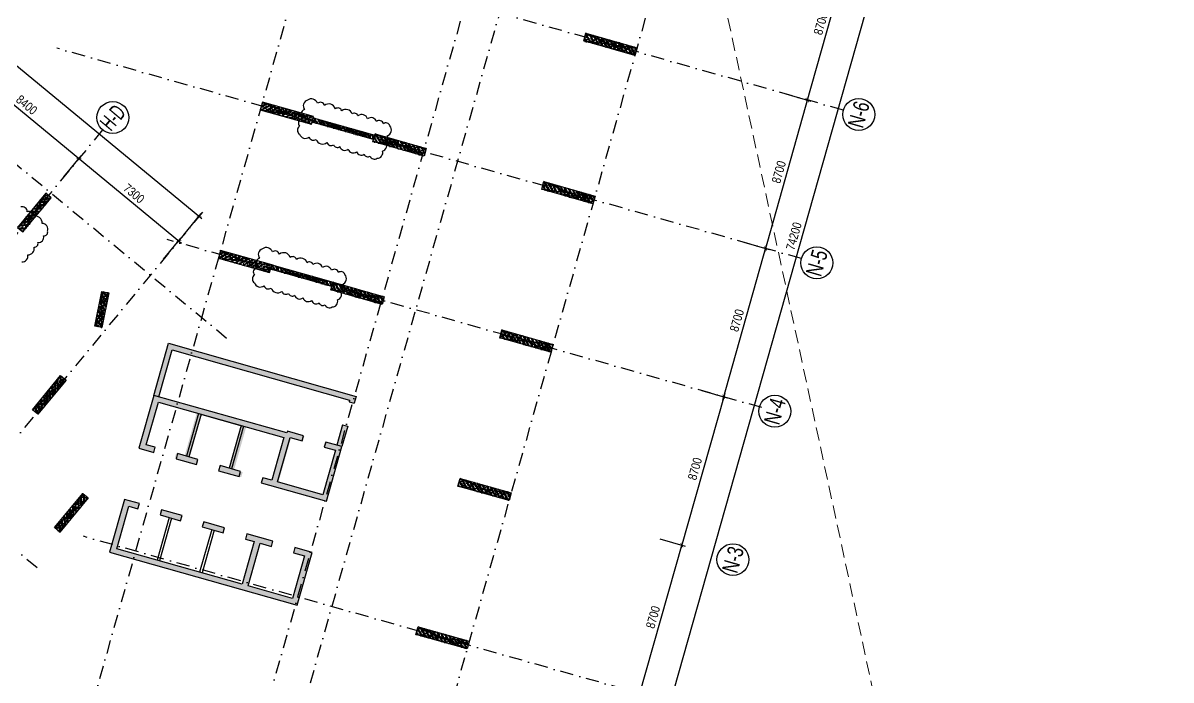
# Model space of a CAD drawing. Header units: millimetres. Extents: x -185400 to -147, y -14070 to 168686.
# Drawn here: x -64925 to -147, y 88185 to 125261 of the extents above; entities that cross this region are included whole.
import ezdxf
from ezdxf.enums import TextEntityAlignment as Align

# ---------------------------------------------------------------- set-up
doc = ezdxf.new("R2010")
doc.units = ezdxf.units.MM
doc.header["$LTSCALE"] = 300
doc.header["$MEASUREMENT"] = 0
doc.set_wipeout_variables(frame=1)
doc.linetypes.add('DASHDOT', pattern=[1, 0.5, -0.25, 0, -0.25])
doc.linetypes.add('HIDDEN', pattern=[0.375, 0.25, -0.125])
doc.layers.add('#220929_Dieu chinh', color=4, linetype='Continuous', plot=False)
for name, color, linetype in [('KC-Betong', 6, 'Continuous'), ('KT-Hatch', 251, 'Continuous'), ('KT-Kich thuoc', 9, 'Continuous'), ('KT-Luoi truc South Tower', 8, 'DASHDOT'), ('KT-Net cot vach', 6, 'Continuous'), ('KT-Thay', 7, 'Continuous'), ('ST_MBDV Cot vach 220805$0$AUDIT_I_220805193045-1', 50, 'Continuous')]:
    doc.layers.add(name, color=color, linetype=linetype)
doc.layers.add('KT-Chi gioi XD', color=7, linetype='HIDDEN', true_color=0x0066cc)
doc.styles.add('Arial Narrow', font='ARIALN.TTF')
doc.styles.add('ST_MBDV Cot vach 220805$0$HBA-Text', font='GOTHIC.TTF')
doc.dimstyles.new('ccu12-200', dxfattribs={"dimscale": 200, "dimtxt": 2.5, "dimasz": 1, "dimexe": 1, "dimexo": 2, "dimgap": 1, "dimtad": 1, "dimdec": 0, "dimdsep": 46, "dimtxsty": 'Arial Narrow', "dimblk": 'ARCHTICK', "dimcen": -1, "dimdle": 1, "dimclrd": 256, "dimclre": 256, "dimclrt": 3, "dimadec": 0, "dimazin": 2, "dimtfac": 0.1, "dimtdec": 0, "dimtmove": 0, "dimatfit": 1, "dimldrblk": 'ARCHTICK', "dimfxl": 1, "dimtvp": 0.833333, "dimtolj": 1, "dimtzin": 12, "dimarcsym": 0})
pattern_1 = [(50, (2650, 300), (286.904, -25.1), [30, -330]), (355, (2650, 300), (-55.5, 300.877), [24, -264]), (100.451, (2673.9, 297.9), (231.404, 275.776), [25.496, -280.457]), (46.184, (2650, 380), (426.896, -66.208), [45, -495]), (96.636, (2685.57, 374.5), (373.865, 389.647), [38.244, -420.685]), (351.184, (2650, 380), (373.865, 389.65), [36, -396]), (21, (2690, 360), (238.763, -161.048), [30, -330]), (326, (2690, 360), (97.326, 290.06), [24, -264]), (71.451, (2709.9, 346.58), (336.09, 129.012), [25.496, -280.457]), (37.5, (2650, 300), (4.864, 133.1575), [0, -260.8, 0, -268, 0, -265]), (7.5, (2650, 300), (105.228, 157.765), [0, -152.8, 0, -254.8, 0, -101]), (327.5, (2560.8, 300), (213.529, -9.022), [0, -100, 0, -312, 0, -414]), (317.5, (2520.8, 300), (233.274, 40.042), [0, -130, 0, -207.2, 0, -294]), (45, (2650, 300), (-120.208, 120.208), []), (45, (2650, 349), (-120.208, 120.208), [])]

# ---------------------------------------------------------------- blocks, each defined once
blk = doc.blocks.new('_ARCHTICK')
at = {"color": 0, "linetype": 'ByBlock', "const_width": 0.15}
blk.add_lwpolyline([(-0.5, -0.5), (0.5, 0.5)], dxfattribs=at)
blk = doc.blocks.new('*D84')
at = {"layer": 'Defpoints', "color": 0, "transparency": 16777216}
for p in [(-19910, 129742, 0), (-18290, 129284), (-22275, 121369, 0)]:
    blk.add_point(p, dxfattribs=at)
at = {"layer": 'KT-Kich thuoc', "lineweight": -2, "transparency": 16777216}
for p, q in [((-19525, 129633), (-18097, 129229)), ((-20710, 120719), (-18235, 129476)), ((-21890, 121261), (-20463, 120857))]:
    blk.add_line(p, q, dxfattribs=at)
at = {"layer": 'KT-Kich thuoc', "lineweight": -2, "transparency": 16777216, "xscale": 200, "yscale": 200, "zscale": 200}
for p, rotation in [((-18290, 129284), 74.2212191827257), ((-20655, 120912), 254.2212191827257)]:
    blk.add_blockref('_ARCHTICK', p, dxfattribs=dict(at, rotation=rotation))
at = {"layer": 'KT-Kich thuoc', "color": 3, "transparency": 16777216, "insert": (-19911, 125222), "char_height": 500, "attachment_point": 5, "rotation": 74.22122, "style": 'Arial Narrow'}
blk.add_mtext('\\A1;8700', dxfattribs=at)
blk = doc.blocks.new('*D85')
at = {"layer": 'Defpoints', "color": 0, "transparency": 16777216}
for p in [(-22275, 121369, 0), (-20655, 120912), (-24641, 112997, 0)]:
    blk.add_point(p, dxfattribs=at)
at = {"layer": 'KT-Kich thuoc', "lineweight": -2, "transparency": 16777216}
for p, q in [((-21890, 121261), (-20463, 120857)), ((-23075, 112347), (-20601, 121104)), ((-24256, 112888), (-22829, 112485))]:
    blk.add_line(p, q, dxfattribs=at)
at = {"layer": 'KT-Kich thuoc', "lineweight": -2, "transparency": 16777216, "xscale": 200, "yscale": 200, "zscale": 200}
for p, rotation in [((-20655, 120912), 74.2212191827257), ((-23021, 112539), 254.2212191827257)]:
    blk.add_blockref('_ARCHTICK', p, dxfattribs=dict(at, rotation=rotation))
at = {"layer": 'KT-Kich thuoc', "color": 3, "transparency": 16777216, "insert": (-22276, 116849), "char_height": 500, "attachment_point": 5, "rotation": 74.22122, "style": 'Arial Narrow'}
blk.add_mtext('\\A1;8700', dxfattribs=at)
blk = doc.blocks.new('*D86')
at = {"layer": 'Defpoints', "color": 0, "transparency": 16777216}
for p in [(-24641, 112997, 0), (-23021, 112539), (-27007, 104625, 0)]:
    blk.add_point(p, dxfattribs=at)
at = {"layer": 'KT-Kich thuoc', "lineweight": -2, "transparency": 16777216}
for p, q in [((-25441, 103975), (-22967, 112732)), ((-24256, 112888), (-22829, 112485)), ((-26622, 104516), (-25194, 104113))]:
    blk.add_line(p, q, dxfattribs=at)
at = {"layer": 'KT-Kich thuoc', "lineweight": -2, "transparency": 16777216, "xscale": 200, "yscale": 200, "zscale": 200}
for p, rotation in [((-23021, 112539), 74.2212191827257), ((-25387, 104167), 254.2212191827257)]:
    blk.add_blockref('_ARCHTICK', p, dxfattribs=dict(at, rotation=rotation))
at = {"layer": 'KT-Kich thuoc', "color": 3, "transparency": 16777216, "insert": (-24642, 108477), "char_height": 500, "attachment_point": 5, "rotation": 74.22122, "style": 'Arial Narrow'}
blk.add_mtext('\\A1;8700', dxfattribs=at)
blk = doc.blocks.new('*D87')
at = {"layer": 'Defpoints', "color": 0, "transparency": 16777216}
for p in [(-29373, 96253, 0), (-27752, 95795), (-31738, 87881, 0)]:
    blk.add_point(p, dxfattribs=at)
at = {"layer": 'KT-Kich thuoc', "lineweight": -2, "transparency": 16777216}
for p, q in [((-30173, 87230), (-27698, 95988)), ((-28988, 96144), (-27560, 95741)), ((-31353, 87772), (-29926, 87369))]:
    blk.add_line(p, q, dxfattribs=at)
at = {"layer": 'KT-Kich thuoc', "lineweight": -2, "transparency": 16777216, "xscale": 200, "yscale": 200, "zscale": 200}
for p, rotation in [((-27752, 95795), 74.2212191827257), ((-30118, 87423), 254.2212191827257)]:
    blk.add_blockref('_ARCHTICK', p, dxfattribs=dict(at, rotation=rotation))
at = {"layer": 'KT-Kich thuoc', "color": 3, "transparency": 16777216, "insert": (-29373, 91733), "char_height": 500, "attachment_point": 5, "rotation": 74.22122, "style": 'Arial Narrow'}
blk.add_mtext('\\A1;8700', dxfattribs=at)
blk = doc.blocks.new('*D89')
at = {"layer": 'Defpoints', "color": 0, "transparency": 16777216}
for p in [(-14254, 149758, 0), (-10901, 148811), (-34430, 78354, 0)]:
    blk.add_point(p, dxfattribs=at)
at = {"layer": 'KT-Kich thuoc', "lineweight": -2, "transparency": 16777216}
for p, q in [((-13869, 149649), (-10709, 148756)), ((-31132, 77214), (-10847, 149003)), ((-34045, 78245), (-30886, 77352))]:
    blk.add_line(p, q, dxfattribs=at)
at = {"layer": 'KT-Kich thuoc', "lineweight": -2, "transparency": 16777216, "xscale": 200, "yscale": 200, "zscale": 200}
for p, rotation in [((-10901, 148811), 74.2212191827257), ((-31078, 77407), 254.2212191827257)]:
    blk.add_blockref('_ARCHTICK', p, dxfattribs=dict(at, rotation=rotation))
at = {"layer": 'KT-Kich thuoc', "color": 3, "transparency": 16777216, "insert": (-21428, 113232), "char_height": 500, "attachment_point": 5, "rotation": 74.22122, "style": 'Arial Narrow'}
blk.add_mtext('\\A1;74200', dxfattribs=at)
blk = doc.blocks.new('*D64')
at = {"layer": 'Defpoints', "color": 0, "transparency": 16777216}
for p in [(-69353, 121616, 0), (-61766, 117611), (-62876, 116267, 0)]:
    blk.add_point(p, dxfattribs=at)
at = {"layer": 'KT-Kich thuoc', "lineweight": -2, "transparency": 16777216}
for p, q in [((-69098, 121924), (-68116, 123114)), ((-68397, 123087), (-61612, 117484)), ((-62621, 116576), (-61639, 117765))]:
    blk.add_line(p, q, dxfattribs=at)
at = {"layer": 'KT-Kich thuoc', "lineweight": -2, "transparency": 16777216, "xscale": 200, "yscale": 200, "zscale": 200}
for p, rotation in [((-68243, 122960), 140.4488267454906), ((-61766, 117611), 320.4488267454906)]:
    blk.add_blockref('_ARCHTICK', p, dxfattribs=dict(at, rotation=rotation))
at = {"layer": 'KT-Kich thuoc', "color": 3, "transparency": 16777216, "insert": (-64715, 120637), "char_height": 500, "attachment_point": 5, "rotation": 320.44883, "style": 'Arial Narrow'}
blk.add_mtext('\\A1;8400', dxfattribs=at)
blk = doc.blocks.new('*D65')
at = {"layer": 'Defpoints', "color": 0, "transparency": 16777216}
for p in [(-62876, 116267), (-56138, 112962), (-57247, 111619, 0)]:
    blk.add_point(p, dxfattribs=at)
at = {"layer": 'KT-Kich thuoc', "lineweight": -2, "transparency": 16777216}
for p, q in [((-62621, 116576), (-61639, 117765)), ((-61921, 117738), (-55984, 112835)), ((-56993, 111927), (-56011, 113116))]:
    blk.add_line(p, q, dxfattribs=at)
at = {"layer": 'KT-Kich thuoc', "lineweight": -2, "transparency": 16777216, "xscale": 200, "yscale": 200, "zscale": 200}
for p, rotation in [((-61767, 117610), 140.4488267454906), ((-56138, 112962), 320.4488267454906)]:
    blk.add_blockref('_ARCHTICK', p, dxfattribs=dict(at, rotation=rotation))
at = {"layer": 'KT-Kich thuoc', "color": 3, "transparency": 16777216, "insert": (-58663, 115637), "char_height": 500, "attachment_point": 5, "rotation": 320.44883, "style": 'Arial Narrow'}
blk.add_mtext('\\A1;7300', dxfattribs=at)
blk = doc.blocks.new('ST_MBDV Cot vach 220805$0$GRID-SYM-flat-103')
at = {"layer": 'ST_MBDV Cot vach 220805$0$AUDIT_I_220805193045-1'}
blk.add_circle((0, 0, 0), 900, dxfattribs=at)
at = {"layer": 'ST_MBDV Cot vach 220805$0$AUDIT_I_220805193045-1', "style": 'ST_MBDV Cot vach 220805$0$HBA-Text'}
blk.add_attdef('GRID', text='', height=900, rotation=19.04714, dxfattribs=at).set_placement((0, 0, 0), align=Align.MIDDLE_CENTER)
blk = doc.blocks.new('*U35')
h = blk.add_hatch()
h.set_pattern_fill('VATLIEU04', color=250, scale=40, style=0, pattern_type=2)
h.set_pattern_definition([(50, (2050, 500), (286.904, -25.1), [30, -330]), (355, (2050, 500), (-55.5, 300.877), [24, -264]), (100.451, (2073.9, 497.9), (231.404, 275.776), [25.496, -280.457]), (46.184, (2050, 580), (426.896, -66.208), [45, -495]), (96.636, (2085.57, 574.5), (373.865, 389.65), [38.244, -420.685]), (351.184, (2050, 580), (373.865, 389.65), [36, -396]), (21, (2090, 560), (238.763, -161.048), [30, -330]), (326, (2090, 560), (97.326, 290.06), [24, -264]), (71.451, (2109.9, 546.58), (336.09, 129.012), [25.496, -280.457]), (37.5, (2050, 500), (4.864, 133.1575), [0, -260.8, 0, -268, 0, -265]), (7.5, (2050, 500), (105.228, 157.765), [0, -152.8, 0, -254.8, 0, -101]), (327.5, (1960.8, 500), (213.529, -9.022), [0, -100, 0, -312, 0, -414]), (317.5, (1920.8, 500), (233.274, 40.042), [0, -130, 0, -207.2, 0, -294]), (45, (2050, 500), (-120.208, 120.208), []), (45, (2050, 549), (-120.208, 120.208), [])])
h.paths.add_polyline_path([(-475, -475), (2525, -475), (2525, -25), (-475, -25)])
at = {"color": 6, "ltscale": 0.25}
blk.add_lwpolyline([(-475, -475), (2525, -475), (2525, -25), (-475, -25)], close=True, dxfattribs=at)
at = {"layer": 'Defpoints', "linetype": 'ByBlock', "ltscale": 30}
for p, q in [((2525, -475), (-475, -25)), ((-475, -475), (2525, -25))]:
    blk.add_line(p, q, dxfattribs=at)
blk = doc.blocks.new('*U16')
h = blk.add_hatch()
h.set_pattern_fill('VATLIEU04', color=250, scale=40, style=0, pattern_type=2)
h.set_pattern_definition([(50, (-550, 2550), (286.904, -25.1), [30, -330]), (355, (-550, 2550), (-55.5, 300.877), [24, -264]), (100.451, (-526.1, 2547.9), (231.404, 275.776), [25.496, -280.457]), (46.184, (-550, 2630), (426.896, -66.208), [45, -495]), (96.636, (-514.43, 2624.5), (373.865, 389.647), [38.244, -420.685]), (351.184, (-550, 2630), (373.865, 389.65), [36, -396]), (21, (-510, 2610), (238.763, -161.048), [30, -330]), (326, (-510, 2610), (97.326, 290.06), [24, -264]), (71.451, (-490.1, 2596.58), (336.09, 129.012), [25.496, -280.457]), (37.5, (-550, 2550), (4.864, 133.1575), [0, -260.8, 0, -268, 0, -265]), (7.5, (-550, 2550), (105.228, 157.765), [0, -152.8, 0, -254.8, 0, -101]), (327.5, (-639.2, 2550), (213.529, -9.022), [0, -100, 0, -312, 0, -414]), (317.5, (-679.2, 2550), (233.274, 40.042), [0, -130, 0, -207.2, 0, -294]), (45, (-550, 2550), (-120.208, 120.208), []), (45, (-550, 2599), (-120.208, 120.208), [])])
h.paths.add_polyline_path([(-475, -475), (-75, -475), (-75, 2025), (-475, 2025)])
at = {"color": 6, "ltscale": 0.25}
blk.add_lwpolyline([(-475, -475), (-75, -475), (-75, 2025), (-475, 2025)], close=True, dxfattribs=at)
at = {"layer": 'Defpoints', "linetype": 'ByBlock', "ltscale": 30}
for p, q in [((-75, -475), (-475, 2025)), ((-475, -475), (-75, 2025))]:
    blk.add_line(p, q, dxfattribs=at)
blk = doc.blocks.new('*U17')
h = blk.add_hatch()
h.set_pattern_fill('VATLIEU04', color=250, scale=40, style=0, pattern_type=2)
h.set_pattern_definition([(50, (-550, 2050), (286.904, -25.1), [30, -330]), (355, (-550, 2050), (-55.5, 300.877), [24, -264]), (100.451, (-526.1, 2047.9), (231.404, 275.776), [25.496, -280.457]), (46.184, (-550, 2130), (426.896, -66.208), [45, -495]), (96.636, (-514.43, 2124.5), (373.865, 389.65), [38.244, -420.685]), (351.184, (-550, 2130), (373.865, 389.65), [36, -396]), (21, (-510, 2110), (238.763, -161.048), [30, -330]), (326, (-510, 2110), (97.326, 290.06), [24, -264]), (71.451, (-490.1, 2096.58), (336.09, 129.012), [25.496, -280.457]), (37.5, (-550, 2050), (4.864, 133.1575), [0, -260.8, 0, -268, 0, -265]), (7.5, (-550, 2050), (105.228, 157.765), [0, -152.8, 0, -254.8, 0, -101]), (327.5, (-639.2, 2050), (213.529, -9.022), [0, -100, 0, -312, 0, -414]), (317.5, (-679.2, 2050), (233.274, 40.042), [0, -130, 0, -207.2, 0, -294]), (45, (-550, 2050), (-120.208, 120.208), []), (45, (-550, 2099), (-120.208, 120.208), [])])
h.paths.add_polyline_path([(-475, -475), (-75, -475), (-75, 1525), (-475, 1525)])
at = {"color": 6, "ltscale": 0.25}
blk.add_lwpolyline([(-475, -475), (-75, -475), (-75, 1525), (-475, 1525)], close=True, dxfattribs=at)
at = {"layer": 'Defpoints', "linetype": 'ByBlock', "ltscale": 30}
for p, q in [((-75, -475), (-475, 1525)), ((-475, -475), (-75, 1525))]:
    blk.add_line(p, q, dxfattribs=at)
blk = doc.blocks.new('A$C757F5D6E')
at = {"layer": 'KT-Hatch', "ltscale": 0.5}
h = blk.add_hatch(dxfattribs=at)
h.set_pattern_fill('1BETONG2-BOP', color=256, scale=50, angle=65, pattern_type=2)
h.set_pattern_definition([(115, (-1153009.97, 53022.2), (180, 311.769145), [37.5, -412.5]), (60, (-1153009.97, 53022.2), (-370.17822, 96.06936), [30, -330]), (165.4514, (-1152994.97, 53048.18), (-190.1779, 407.83865), [31.8701, -350.57106]), (111.1842, (-1153100.6, 53064.46), (300.52336, 448.64876), [56.25, -618.75]), (161.6356, (-1153075.56, 53101.85), (-243.92254, 629.38604), [47.80514, -525.8565]), (56.1842, (-1153100.6, 53064.46), (-243.92303, 629.38585), [45, -495]), (86, (-1153056.81, 53099.2), (308.58023, 185.41371), [37.5, -412.5]), (291, (-1153056.8, 53099.2), (307.62062, 227.2241), [30, -330]), (136.4514, (-1153031.1, 53114.66), (31.39076, 448.90379), [31.8701, -350.57106]), (132.5, (-1153009.97, 53022.2), (-166.343447, -8.450014), [0, -326, 0, -335, 0, -331.25]), (69.5, (-1153009.97, 53022.2), (-112.370602, 208.72085), [0, -191, 0, -318.5, 0, -126.25]), (32.5, (-1153057.1, 52921.14), (123.022383, 237.137665), [0, -125, 0, -390, 0, -517.5]), (22.5, (-1153078.23, 52875.83), (77.8696, 285.42618), [0, -162.5, 0, -259, 0, -367.5]), (20, (-1153009.97, 53022.2), (-72.67928, 199.68468), []), (20, (-1153065.48, 53048.08), (-72.67928, 199.68468), [])])
h.paths.add_polyline_path([(-57554, 104201), (-56711, 107184), (-46126, 104193), (-46234, 103808), (-46523, 103889), (-46496, 103985), (-56504, 106813), (-57265, 104119)])
h.paths.add_polyline_path([(-46601, 102509), (-46928, 101354), (-47216, 101435), (-46890, 102590)])
at = {"layer": 'KT-Hatch'}
h = blk.add_hatch(dxfattribs=at)
h.set_pattern_fill('BTCT', color=256, scale=40)
h.set_pattern_definition([(50, (0, 0), (286.90407, -25.10085), [30, -330]), (355, (0, 0), (-55.5005, 300.87685), [24, -264]), (100.4514, (23.9, -2.1), (231.40375, 275.7758), [25.4961, -280.45684]), (46.1842, (0, 80), (426.8964, -66.2076), [45, -495]), (96.6356, (35.57, 74.5), (373.8651, 389.6471), [38.2441, -420.6852]), (351.1842, (0, 80), (373.8648, 389.6474), [36, -396]), (21, (40, 60), (238.7628, -161.04756), [30, -330]), (326, (40, 60), (97.3261, 290.06), [24, -264]), (71.4514, (59.9, 46.58), (336.08905, 129.0122), [25.4961, -280.45684]), (37.5, (0, 0), (4.86394, 133.15754), [0, -260.8, 0, -268, 0, -265]), (7.5, (0, 0), (105.22781, 157.76468), [0, -152.8, 0, -254.8, 0, -101]), (327.5, (-89.2, 0), (213.52897, -9.02195), [0, -100, 0, -312, 0, -414]), (317.5, (-129.2, 0), (233.27447, 40.042), [0, -130, 0, -207.2, 0, -294]), (45, (0, 0), (-106.06602, 106.06602), []), (45, (70.71, 0), (-106.06602, 106.06602), [])])
h.paths.add_polyline_path([(-47798, 98274), (-46928, 101354), (-47842, 101612), (-47923, 101323), (-47298, 101147), (-48005, 98645), (-50555, 99365), (-49848, 101867), (-49175, 101677), (-49093, 101966), (-50007, 102224), (-50034, 102128), (-57540, 104249), (-58383, 101265), (-57541, 101028), (-57460, 101316), (-57965, 101459), (-57285, 103865), (-50212, 101866), (-50892, 99460), (-51397, 99603), (-51479, 99314)])
h.paths.add_polyline_path([(-49032, 95194), (-49712, 92788), (-52214, 93495), (-51534, 95901), (-50909, 95724), (-50827, 96013), (-52295, 96427), (-52376, 96139), (-51871, 95996), (-52551, 93590), (-59624, 95589), (-58944, 97995), (-58439, 97852), (-58357, 98141), (-59199, 98379), (-60042, 95395), (-49457, 92404), (-48614, 95387), (-49576, 95659), (-49658, 95371)])
h.paths.add_polyline_path([(-53803, 100283), (-53885, 99994), (-52730, 99668), (-52648, 99957)], flags=17)
h.paths.add_polyline_path([(-55136, 100348), (-55054, 100636), (-56209, 100963), (-56290, 100674)], flags=17)
h.paths.add_polyline_path([(-56033, 97172), (-55951, 97461), (-57106, 97787), (-57188, 97498)], flags=17)
h.paths.add_polyline_path([(-53627, 96492), (-53546, 96781), (-54724, 97114), (-54806, 96825)], flags=17)
at = {"layer": 'KC-Betong', "ltscale": 10, "elevation": 0}
for points in [[(-50212, 101866), (-50892, 99460), (-51397, 99603), (-51479, 99314), (-47798, 98274), (-46928, 101354), (-47842, 101612), (-47923, 101323), (-47298, 101147), (-48005, 98645), (-50555, 99365), (-49848, 101867), (-49175, 101677), (-49093, 101966), (-50007, 102224), (-50034, 102128), (-57540, 104249), (-58383, 101265), (-57541, 101028), (-57460, 101316), (-57965, 101459), (-57285, 103865)], [(-56290, 100674), (-55136, 100348), (-55054, 100636), (-56209, 100963)], [(-52730, 99668), (-52648, 99957), (-53803, 100283), (-53885, 99994)], [(-57188, 97498), (-56033, 97172), (-55951, 97461), (-57106, 97787)], [(-53627, 96492), (-53546, 96781), (-54724, 97114), (-54806, 96825)]]:
    blk.add_lwpolyline(points, close=True, dxfattribs=at)
for points in [[(-55120, 103253), (-55120, 103253)], [(-54831, 103171), (-52618, 102546)], [(-52551, 93590), (-59624, 95589), (-58944, 97995), (-58439, 97852), (-58357, 98141), (-59199, 98379), (-60042, 95395), (-49457, 92404), (-48614, 95387), (-49576, 95659), (-49658, 95371), (-49032, 95194), (-49712, 92788), (-52214, 93495)], [(-52214, 93495), (-51534, 95901), (-50909, 95724), (-50827, 96013), (-52295, 96427), (-52376, 96139), (-51871, 95996), (-52551, 93590)], [(-57459, 94977), (-57459, 94977)]]:
    blk.add_lwpolyline(points, dxfattribs=at)
at = {"layer": 'KT-Kich thuoc'}
blk.add_line((-54831, 103171, 0), (-52570, 102532, 0), dxfattribs=at)
at = {"layer": 'KT-Net cot vach'}
for p, q in [((-46523, 103889, 0), (-46234, 103808, 0)), ((-46890, 102590, 0), (-46601, 102509, 0))]:
    blk.add_line(p, q, dxfattribs=at)
at = {"layer": 'KT-Net cot vach', "elevation": 0}
for points in [[(-57540, 104249), (-56711, 107184), (-46126, 104193), (-46234, 103808)], [(-57252, 104167), (-56504, 106813), (-46496, 103985), (-46523, 103889)], [(-46890, 102590), (-47216, 101435)], [(-46601, 102509), (-46928, 101354)]]:
    blk.add_lwpolyline(points, dxfattribs=at)
at = {"layer": 'KT-Thay', "elevation": 0}
for points in [[(-55024, 103226), (-55704, 100820)], [(-54879, 103185), (-55559, 100779)], [(-52618, 102546), (-53298, 100140)], [(-52474, 102505), (-53153, 100099)], [(-56682, 97356), (-57362, 94950)], [(-56538, 97315), (-57218, 94909)], [(-54277, 96676), (-54956, 94270)], [(-54132, 96635), (-54812, 94229)]]:
    blk.add_lwpolyline(points, dxfattribs=at)
at = {"layer": 'KC-Betong', "linetype": 'ByBlock', "xscale": -1}
for name, p, rotation in [('*U35', (-30729, 124018), 344.2212276365515), ('*U35', (-42622, 118338), 344.2212276365515), ('*U35', (-33095, 115646), 344.2212276365515), ('*U35', (-44988, 109966), 344.2212276365515), ('*U17', (-60853, 108637), 348.7020686352819), ('*U35', (-35461, 107274), 344.2212276365515), ('*U16', (-64148, 103851), 320.4488276923595), ('*U35', (-37827, 98902), 344.2212276365515), ('*U16', (-62901, 97204), 320.4488276923595), ('*U35', (-40192, 90529), 344.2212276365515)]:
    blk.add_blockref(name, p, dxfattribs=dict(at, rotation=rotation))
at = {"layer": 'KC-Betong', "linetype": 'ByBlock'}
for name, p, rotation in [('*U35', (-50946, 120690), 344.2212131831742), ('*U16', (-64001, 115337), 140.4488257820859), ('*U35', (-53312, 112318), 344.2212131831742)]:
    blk.add_blockref(name, p, dxfattribs=dict(at, rotation=rotation))
blk = doc.blocks.new('*D56')
at = {"layer": 'Defpoints', "color": 0, "transparency": 16777216}
for p in [(-79464, 132301, 0), (-54992, 114350), (-56101, 113007)]:
    blk.add_point(p, dxfattribs=at)
at = {"layer": 'KT-Kich thuoc', "lineweight": -2, "transparency": 16777216}
for p, q in [((-79210, 132609), (-78228, 133798)), ((-78509, 133771), (-54838, 114223)), ((-55847, 113315), (-54865, 114504))]:
    blk.add_line(p, q, dxfattribs=at)
at = {"layer": 'KT-Kich thuoc', "lineweight": -2, "transparency": 16777216, "xscale": 200, "yscale": 200, "zscale": 200}
for p, rotation in [((-78355, 133644), 140.448826737223), ((-54992, 114350), 320.4488267372229)]:
    blk.add_blockref('_ARCHTICK', p, dxfattribs=dict(at, rotation=rotation))
at = {"layer": 'KT-Kich thuoc', "color": 3, "transparency": 16777216, "insert": (-66384, 124348), "char_height": 500, "attachment_point": 5, "rotation": 320.44883, "style": 'Arial Narrow'}
blk.add_mtext('\\A1;30300', dxfattribs=at)
blk = doc.blocks.new('*D90')
at = {"layer": 'Defpoints', "color": 0, "transparency": 16777216}
for p in [(-27007, 104625, 0), (-29373, 96253), (-27752, 95795)]:
    blk.add_point(p, dxfattribs=at)
at = {"layer": 'KT-Kich thuoc', "lineweight": -2, "transparency": 16777216}
for p, q in [((-25332, 104360), (-27807, 95603)), ((-26622, 104516), (-25194, 104113)), ((-28988, 96144), (-27560, 95741))]:
    blk.add_line(p, q, dxfattribs=at)
at = {"layer": 'KT-Kich thuoc', "lineweight": -2, "transparency": 16777216, "xscale": 200, "yscale": 200, "zscale": 200}
for p, rotation in [((-25387, 104167), 74.22121918272572), ((-27752, 95795), 254.2212191827257)]:
    blk.add_blockref('_ARCHTICK', p, dxfattribs=dict(at, rotation=rotation))
at = {"layer": 'KT-Kich thuoc', "color": 3, "transparency": 16777216, "insert": (-27008, 100105), "char_height": 500, "attachment_point": 5, "rotation": 74.22122, "style": 'Arial Narrow'}
blk.add_mtext('\\A1;8700', dxfattribs=at)
blk = doc.blocks.new('*U152')
h = blk.add_hatch()
h.set_pattern_fill('VATLIEU04', color=250, scale=40, style=0, pattern_type=2)
h.set_pattern_definition(pattern_1)
h.paths.add_polyline_path([(-475, -475), (3125, -475), (3125, -225), (-475, -225)])
at = {"color": 6, "ltscale": 0.25}
blk.add_lwpolyline([(-475, -475), (3125, -475), (3125, -225), (-475, -225)], close=True, dxfattribs=at)
at = {"layer": 'Defpoints', "linetype": 'ByBlock', "ltscale": 30}
for p, q in [((3125, -475), (-475, -225)), ((-475, -475), (3125, -225))]:
    blk.add_line(p, q, dxfattribs=at)
blk = doc.blocks.new('*U144')
h = blk.add_hatch()
h.set_pattern_fill('VATLIEU04', color=250, scale=40, style=0, pattern_type=2)
h.set_pattern_definition(pattern_1)
h.paths.add_polyline_path([(-475, -475), (3125, -475), (3125, -225), (-475, -225)])
at = {"color": 6, "ltscale": 0.25}
blk.add_lwpolyline([(-475, -475), (3125, -475), (3125, -225), (-475, -225)], close=True, dxfattribs=at)
at = {"layer": 'Defpoints', "linetype": 'ByBlock', "ltscale": 30}
for p, q in [((3125, -475), (-475, -225)), ((-475, -475), (3125, -225))]:
    blk.add_line(p, q, dxfattribs=at)

msp = doc.modelspace()

# ---------------------------------------------------------------- hatches: boundary and pattern name
at = {"layer": 'ST_MBDV Cot vach 220805$0$AUDIT_I_220805193045-1'}
h = msp.add_hatch(dxfattribs=at)
h.set_pattern_fill('ANSI31', color=256)
h.set_pattern_definition([(29.2212204, (-58392.95647, 101231.61018), (-0.0610228658, 0.1090926664), [])])
edge = h.paths.add_edge_path()
edge.add_line((-56711.1, 107183.8), (-58383.4, 101265.5))
edge.add_line((-58383.4, 101265.5), (-57613.5, 101048))
edge.add_line((-57613.5, 101048), (-57532, 101336.6))
edge.add_line((-57532, 101336.6), (-58013.1, 101472.6))
edge.add_line((-58013.1, 101472.6), (-57333.3, 103878.4))
edge.add_line((-57333.3, 103878.4), (-55120, 103253))
edge.add_line((-55120, 103253), (-55799.8, 100847.2))
edge.add_line((-55799.8, 100847.2), (-56280.9, 100983.1))
edge.add_line((-56280.9, 100983.1), (-56362.5, 100694.5))
edge.add_line((-56362.5, 100694.5), (-55111.5, 100340.9))
edge.add_line((-55111.5, 100340.9), (-55029.9, 100629.6))
edge.add_line((-55029.9, 100629.6), (-55511.1, 100765.6))
edge.add_line((-55511.1, 100765.6), (-54831.3, 103171.4))
edge.add_line((-54831.3, 103171.4), (-52617.9, 102546))
edge.add_line((-52617.9, 102546), (-53297.7, 100140.2))
edge.add_line((-53297.7, 100140.2), (-53778.9, 100276.1))
edge.add_line((-53778.9, 100276.1), (-53860.5, 99987.4))
edge.add_line((-53860.5, 99987.4), (-52609.5, 99633.9))
edge.add_line((-52609.5, 99633.9), (-52527.9, 99922.6))
edge.add_line((-52527.9, 99922.6), (-53009.1, 100058.6))
edge.add_line((-53009.1, 100058.6), (-52329.2, 102464.4))
edge.add_line((-52329.2, 102464.4), (-50115.9, 101839))
edge.add_line((-50115.9, 101839), (-50795.7, 99433.2))
edge.add_line((-50795.7, 99433.2), (-51276.9, 99569.1))
edge.add_line((-51276.9, 99569.1), (-51358.5, 99280.4))
edge.add_line((-51358.5, 99280.4), (-47797.9, 98274.3))
edge.add_line((-47797.9, 98274.3), (-46601.4, 102508.5))
edge.add_line((-46601.4, 102508.5), (-46890.1, 102590.1))
edge.add_line((-46890.1, 102590.1), (-47216.4, 101435.3))
edge.add_line((-47216.4, 101435.3), (-47890, 101625.7))
edge.add_line((-47890, 101625.7), (-47971.6, 101337))
edge.add_line((-47971.6, 101337), (-47298, 101146.6))
edge.add_line((-47298, 101146.6), (-48005, 98644.6))
edge.add_line((-48005, 98644.6), (-50507, 99351.6))
edge.add_line((-50507, 99351.6), (-49800, 101853.6))
edge.add_line((-49800, 101853.6), (-49126.4, 101663.3))
edge.add_line((-49126.4, 101663.3), (-49044.8, 101952))
edge.add_line((-49044.8, 101952), (-50007.1, 102223.9))
edge.add_line((-50007.1, 102223.9), (-50034.3, 102127.7))
edge.add_line((-50034.3, 102127.7), (-57251.7, 104167.1))
edge.add_line((-57251.7, 104167.1), (-56503.9, 106813.5))
edge.add_line((-56503.9, 106813.5), (-46495.8, 103985.5))
edge.add_line((-46495.8, 103985.5), (-46523, 103889.2))
edge.add_line((-46523, 103889.2), (-46234.3, 103807.7))
edge.add_line((-46234.3, 103807.7), (-46125.5, 104192.6))
edge.add_line((-46125.5, 104192.6), (-56711.1, 107183.8))

# ---------------------------------------------------------------- linework, layer by layer
at = {"layer": '#220929_Dieu chinh', "color": 4, "elevation": 0}
msp.add_lwpolyline([(-64986.6, 111785.9, 0.5205671), (-64654.8, 112182.1, 0.5205671), (-64300.1, 112605.7, 0.5205671), (-64081.1, 112867.2, 0.5205671), (-63763.8, 113246.2, 0.5205671), (-63534.5, 113520, 0.5205671), (-63839.9, 113949.3, 0.5205671), (-64348.7, 114342.5, 0.5205671), (-64690.5, 114606.6, 0.5205671), (-65042, 114878.3, 0.5205671)], format="xyb", dxfattribs=at)
at = {"layer": 'KT-Luoi truc South Tower', "ltscale": 5}
for p, q in [((-85240.1, 133752.7), (-53191, 107285.4)), ((-18634.4, 120340.6), (-60653.3, 132213.9)), ((-95937.8, 120799), (-63888.7, 94331.6)), ((-60430.1, 119229.1), (-70311.1, 107264.3)), ((-54801.4, 114580.7), (-76348, 88490.1)), ((-28097.4, 86851.9), (-61513.9, 96294.4))]:
    msp.add_line(p, q, dxfattribs=at)

# ---------------------------------------------------------------- block references
at = {"layer": 'KT-Kich thuoc'}
ref = msp.add_blockref('ST_MBDV Cot vach 220805$0$GRID-SYM-flat-103', (-59857, 119923, 0), dxfattribs=at)
ref.add_attrib('GRID', 'H-D', dxfattribs={"layer": 'ST_MBDV Cot vach 220805$0$AUDIT_I_220805193045-1', "height": 900, "rotation": 50, "style": 'ST_MBDV Cot vach 220805$0$HBA-Text', "width": 0.65}).set_placement((-59857, 119923, 0), align=Align.MIDDLE_CENTER)
ref = msp.add_blockref('ST_MBDV Cot vach 220805$0$GRID-SYM-flat-103', (-17768.3, 120095.8, 0), dxfattribs=at)
ref.add_attrib('GRID', 'N-6', dxfattribs={"layer": 'ST_MBDV Cot vach 220805$0$AUDIT_I_220805193045-1', "height": 900, "rotation": 74, "style": 'ST_MBDV Cot vach 220805$0$HBA-Text', "width": 0.75}).set_placement((-17768.3, 120095.8, 0), align=Align.MIDDLE_CENTER)
ref = msp.add_blockref('ST_MBDV Cot vach 220805$0$GRID-SYM-flat-103', (-20134.1, 111723.7, 0), dxfattribs=at)
ref.add_attrib('GRID', 'N-5', dxfattribs={"layer": 'ST_MBDV Cot vach 220805$0$AUDIT_I_220805193045-1', "height": 900, "rotation": 74, "style": 'ST_MBDV Cot vach 220805$0$HBA-Text', "width": 0.75}).set_placement((-20134.1, 111723.7, 0), align=Align.MIDDLE_CENTER)
ref = msp.add_blockref('ST_MBDV Cot vach 220805$0$GRID-SYM-flat-103', (-22499.8, 103351.5, 0), dxfattribs=at)
ref.add_attrib('GRID', 'N-4', dxfattribs={"layer": 'ST_MBDV Cot vach 220805$0$AUDIT_I_220805193045-1', "height": 900, "rotation": 74, "style": 'ST_MBDV Cot vach 220805$0$HBA-Text', "width": 0.75}).set_placement((-22499.8, 103351.5, 0), align=Align.MIDDLE_CENTER)
ref = msp.add_blockref('ST_MBDV Cot vach 220805$0$GRID-SYM-flat-103', (-24865.5, 94979.3, 0), dxfattribs=at)
ref.add_attrib('GRID', 'N-3', dxfattribs={"layer": 'ST_MBDV Cot vach 220805$0$AUDIT_I_220805193045-1', "height": 900, "rotation": 74, "style": 'ST_MBDV Cot vach 220805$0$HBA-Text', "width": 0.75}).set_placement((-24865.5, 94979.3, 0), align=Align.MIDDLE_CENTER)

# ---------------------------------------------------------------- dimensions: what is measured, and where the dimension line sits
for base, p1, p2, angle, picture, middle in [((-10901.4, 148810.6), (-34430.3, 78353.9, 0), (-14253.6, 149757.8, 0), 74.221219, '*D89', (-21427.8, 113232.4)), ((-18289.6, 129283.8), (-22275.3, 121369.4, 0), (-19909.6, 129741.6, 0), 74.221219, '*D84', (-19910.6, 125221.5)), ((-61766.3, 117611.1), (-69353, 121616.1, 0), (-62876.1, 116267.2, 0), 140.448827, '*D64', (-64714.8, 120636.6)), ((-20655.3, 120911.6), (-24641.1, 112997.2, 0), (-22275.3, 121369.4, 0), 74.221219, '*D85', (-22276.3, 116849.3)), ((-56138.1, 112962.1), (-62876.1, 116267.2), (-57247.4, 111618.8, 0), 140.448827, '*D65', (-58662.5, 115637.3)), ((-23021.1, 112539.4), (-27006.8, 104625, 0), (-24641.1, 112997.2, 0), 74.221219, '*D86', (-24642.1, 108477.2)), ((-27752.4, 95795.1), (-31738.3, 87880.7, 0), (-29372.5, 96252.9, 0), 74.221219, '*D87', (-29373.4, 91732.8))]:
    dim = msp.add_linear_dim(base=base, p1=p1, p2=p2, angle=angle, dimstyle='ccu12-200', dxfattribs=at)
    dim.commit()
    dim.dimension.update_dxf_attribs({"geometry": picture, "text_midpoint": middle})
for p1, p2, distance, picture, middle in [((-79464.2, 132300.8, 0), (-56101.2, 113006.7), 1742.1, '*D56', (-66383.5, 124348)), ((-27006.8, 104625, 0), (-29372.5, 96252.9), 1683.6, '*D90', (-27007.7, 100105))]:
    dim = msp.add_aligned_dim(p1=p1, p2=p2, distance=distance, dimstyle='ccu12-200', dxfattribs=at)
    dim.commit()
    dim.dimension.update_dxf_attribs({"geometry": picture, "text_midpoint": middle})

# ---------------------------------------------------------------- wipeouts: each hides what was drawn before it
for points in [[(-48543.5, 119907.2), (-45079.1, 118928.3), (-45147.1, 118687.7), (-48611.5, 119666.6)], [(-50888.8, 111607.2), (-47424.5, 110628.3), (-47492.4, 110387.7), (-50956.8, 111366.6)]]:
    msp.add_wipeout(points).dxf.layer = 'KC-Betong'

# ---------------------------------------------------------------- next in the draw order: linework, layer by layer
at = {"layer": '#220929_Dieu chinh', "color": 4, "elevation": 0}
for points in [[(-48871.2, 120905.1, 0.5205671), (-49035.7, 120373.1, 0.5205671), (-49193.4, 119863, 0.5205671), (-49327.8, 119428.3, 0.5205671), (-49320.4, 118987.2, 0.5205671), (-48787, 118821.7, 0.5205671), (-48377.2, 118694.6, 0.5205671), (-47771, 118506.6, 0.5205671), (-47397.7, 118390.8, 0.5205671), (-47053.1, 118283.9, 0.5205671), (-46578.5, 118136.6, 0.5205671), (-46101.3, 117988.6, 0.5205671), (-45676, 117856.7, 0.5205671), (-45339.4, 117752.3, 0.5205671), (-44941.1, 117628.7, 0.5205671), (-44638.2, 118024.6, 0.5205671), (-44472.5, 118560.5, 0.5205671), (-44372.6, 118883.7, 0.5205671), (-44220.9, 119462.5, 0.5205671), (-44578.2, 119573.4, 0.5205671), (-44981.5, 119698.5, 0.5205671), (-45480.5, 119853.3, 0.5205671), (-46019.1, 120020.3, 0.5205671), (-46353.5, 120124.1, 0.5205671), (-46942.1, 120306.7, 0.5205671), (-47299.2, 120417.4, 0.5205671), (-47913, 120607.8, 0.5205671), (-48310.6, 120731.2, 0.5205671)], [(-51413.1, 112515.1, 0.5205671), (-51577.6, 111983.1, 0.5205671), (-51735.3, 111473.1, 0.5205671), (-51869.7, 111038.4, 0.5205671), (-51862.3, 110597.3, 0.5205671), (-51328.9, 110431.8, 0.5205671), (-50919.1, 110304.7, 0.5205671), (-50312.9, 110116.6, 0.5205671), (-49939.6, 110000.8, 0.5205671), (-49595, 109894, 0.5205671), (-49120.4, 109746.7, 0.5205671), (-48643.2, 109598.7, 0.5205671), (-48218, 109466.8, 0.5205671), (-47881.3, 109362.3, 0.5205671), (-47483, 109238.8, 0.5205671), (-47180.1, 109634.7, 0.5205671), (-47014.4, 110170.6, 0.5205671), (-46914.5, 110493.7, 0.5205671), (-46762.8, 111072.6, 0.5205671), (-47120.1, 111183.4, 0.5205671), (-47523.4, 111308.5, 0.5205671), (-48022.4, 111463.3, 0.5205671), (-48561, 111630.4, 0.5205671), (-48895.4, 111734.1, 0.5205671), (-49484, 111916.7, 0.5205671), (-49841.1, 112027.5, 0.5205671), (-50454.9, 112217.9, 0.5205671), (-50852.5, 112341.2, 0.5205671)]]:
    msp.add_lwpolyline(points, format="xyb", close=True, dxfattribs=at)
at = {"layer": 'KT-Chi gioi XD', "lineweight": 13, "ltscale": 10, "elevation": 0, "flags": 128}
msp.add_lwpolyline([(-29078.1, 143772.1), (-33774.2, 161645), (-36124.3, 162456.9), (-45058.2, 155685.5), (-68562, 137753.5), (-92229.5, 120645.5, 0.684877), (-61797, 6849.6), (-41426.4, 4693.7), (-2997.3, 5908.3), (-146.9, 9554.9)], format="xyb", close=True, dxfattribs=at)
at = {"layer": 'KT-Luoi truc South Tower', "ltscale": 5}
for p, q in [((-38376.6, 166919.4), (-63723.7, 77217.8)), ((-29234.6, 164336.2), (-54581.7, 74634.5)), ((-27310, 163792.3), (-52657.1, 74090.7)), ((-19611.4, 161616.9), (-44958.5, 71915.3)), ((-21000.2, 111968.4), (-63019, 123841.7)), ((-23227.9, 103557.2), (-56782.4, 113038.8))]:
    msp.add_line(p, q, dxfattribs=at)

# ---------------------------------------------------------------- next in the draw order: block references
at = {"layer": 'KC-Betong', "linetype": 'ByBlock', "xscale": -1, "rotation": 344.2212276365515}
for name, p in [('*U144', (-45475, 119274)), ('*U152', (-47820.4, 110974))]:
    msp.add_blockref(name, p, dxfattribs=at)
at = {"layer": 'KT-Kich thuoc'}
msp.add_blockref('A$C757F5D6E', (0, 0), dxfattribs=at)

doc.saveas('drawing.dxf')
